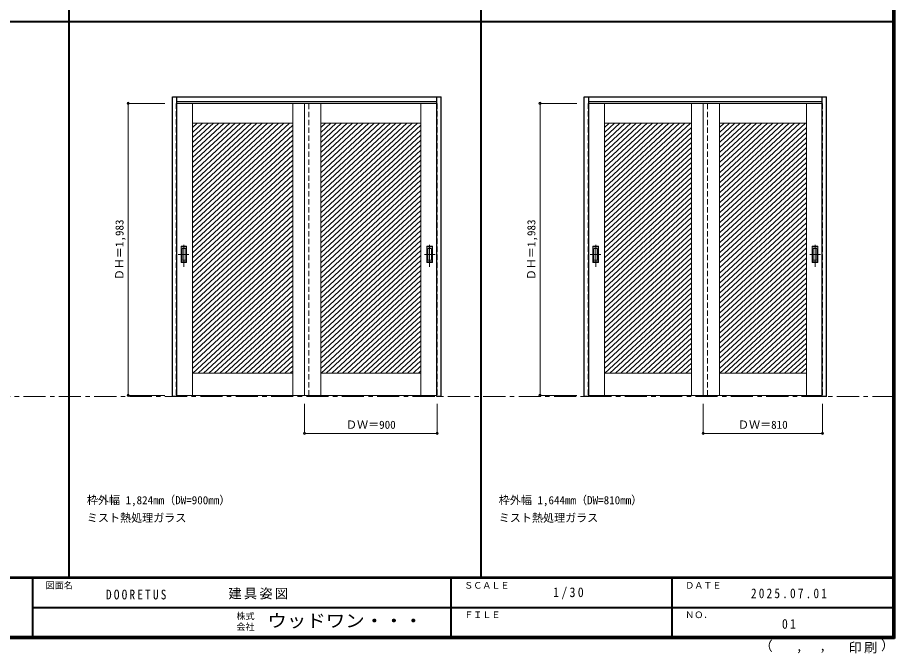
# Model space of a CAD drawing. Units: millimetres, scale not verified. Extents: x -6000 to 5700, y -4307 to 4260.
# Drawn here: x -250 to 5700, y -4307 to 12 of the extents above; entities that cross this region are included whole.
import ezdxf
from ezdxf.enums import TextEntityAlignment as Align

# ---------------------------------------------------------------- set-up
doc = ezdxf.new("R2010")
doc.units = ezdxf.units.MM
doc.header["$LTSCALE"] = 30
doc.header["$PDMODE"] = 32
doc.header["$PDSIZE"] = 15
doc.linetypes.add('CHAIN1', pattern=[8, 5, -1, 1, -1])
doc.linetypes.add('DASHED1', pattern=[1.8, 1.2, -0.6])
for name, color, linetype, lineweight in [('0-2_扉', 7, 'Continuous', 18), ('0-4_枠', 3, 'Continuous', 25), ('0-6_引手', 7, 'Continuous', 18), ('0-B_寸法', 4, 'Continuous', 9), ('0-C_ハッチ', 4, 'Continuous', 9), ('F-1_枠', 6, 'Continuous', 40)]:
    doc.layers.add(name, color=color, linetype=linetype, lineweight=lineweight)
doc.layers.add('0-A_文字', color=7, linetype='Continuous')
doc.layers.add('F-A_文字', color=7, linetype='Continuous')
doc.styles.add('ＭＳ ゴシック', font='')
doc.styles.get('ＭＳ ゴシック').set_extended_font_data('MS Gothic')

msp = doc.modelspace()

# ---------------------------------------------------------------- linework, layer by layer
at = {"layer": '0-2_扉', "color": 4, "linetype": 'DASHED1', "lineweight": 9}
for p, q in [((827, -571), (827, -2554)), ((830, -571), (827, -571)), ((1727, -2554), (1727, -571)), ((2594, -571), (2597, -571)), ((2597, -571), (2597, -2554)), ((3622, -571), (3622, -2554)), ((3625, -571), (3622, -571)), ((4432, -2554), (4432, -571)), ((5209, -571), (5212, -571)), ((827, -2554), (830, -2554)), ((2597, -2554), (2594, -2554)), ((3622, -2554), (3625, -2554))]:
    msp.add_line(p, q, dxfattribs=at)
at = {"layer": '0-2_扉'}
for p, q in [((1727, -571), (830, -571)), ((937, -571), (937, -2554)), ((1617, -571), (1617, -2554)), ((1697, -571), (1697, -2554)), ((1697, -571), (2594, -571)), ((1807, -571), (1807, -2554)), ((2487, -571), (2487, -2554)), ((4432, -571), (3625, -571)), ((3732, -571), (3732, -2554)), ((4322, -571), (4322, -2554)), ((4402, -571), (4402, -2554)), ((4402, -571), (5209, -571)), ((4512, -571), (4512, -2554)), ((5102, -571), (5102, -2554)), ((937, -706), (1617, -706)), ((1807, -706), (2487, -706)), ((3732, -706), (4322, -706)), ((4512, -706), (5102, -706)), ((937, -2404), (1617, -2404)), ((1807, -2404), (2487, -2404)), ((3732, -2404), (4322, -2404)), ((4512, -2404), (5102, -2404)), ((1727, -2554), (830, -2554)), ((1697, -2554), (2594, -2554)), ((4432, -2554), (3625, -2554)), ((4402, -2554), (5209, -2554))]:
    msp.add_line(p, q, dxfattribs=at)
at = {"layer": '0-2_扉', "color": 4, "linetype": 'DASHED1', "lineweight": 9}
msp.add_lwpolyline([(5212, -571), (5212, -2554), (5209, -2554)], dxfattribs=at)
at = {"layer": '0-4_枠'}
for p, q in [((800, -2562.5), (800, -527.5)), ((800, -527.5), (2624, -527.5)), ((830, -2562.5), (830, -527.5)), ((2594, -2553.46), (2594, -527.5)), ((2624, -2562.5), (2624, -527.5)), ((3595, -2562.5), (3595, -527.5)), ((3595, -527.5), (5239, -527.5)), ((3625, -2562.5), (3625, -527.5)), ((5209, -2553.46), (5209, -527.5)), ((5239, -2562.5), (5239, -527.5)), ((830, -557.5), (2594, -557.5)), ((3625, -557.5), (5209, -557.5)), ((2594, -2553.8), (2594, -2553.46)), ((5209, -2553.8), (5209, -2553.46)), ((830, -2562.5), (800, -2562.5)), ((3625, -2562.5), (3595, -2562.5))]:
    msp.add_line(p, q, dxfattribs=at)
for points in [[(2624, -2562.5), (2594, -2562.5), (2594, -2553.8)], [(5239, -2562.5), (5209, -2562.5), (5209, -2553.8)]]:
    msp.add_lwpolyline(points, dxfattribs=at)
at = {"layer": '0-6_引手'}
for p, q in [((859, -1541.5), (897, -1541.5)), ((859, -1651.5), (859, -1541.5)), ((897, -1651.5), (897, -1541.5)), ((2565, -1541.5), (2527, -1541.5)), ((2527, -1651.5), (2527, -1541.5)), ((2565, -1651.5), (2565, -1541.5)), ((3654, -1541.5), (3692, -1541.5)), ((3654, -1651.5), (3654, -1541.5)), ((3692, -1651.5), (3692, -1541.5)), ((5180, -1541.5), (5142, -1541.5)), ((5142, -1651.5), (5142, -1541.5)), ((5180, -1651.5), (5180, -1541.5)), ((865.5, -1557.5), (890.5, -1557.5)), ((865.5, -1635.5), (865.5, -1557.5)), ((890.5, -1635.5), (890.5, -1557.5)), ((2558.5, -1557.5), (2533.5, -1557.5)), ((2533.5, -1635.5), (2533.5, -1557.5)), ((2558.5, -1635.5), (2558.5, -1557.5)), ((3660.5, -1557.5), (3685.5, -1557.5)), ((3660.5, -1635.5), (3660.5, -1557.5)), ((3685.5, -1635.5), (3685.5, -1557.5)), ((5173.5, -1557.5), (5148.5, -1557.5)), ((5148.5, -1635.5), (5148.5, -1557.5)), ((5173.5, -1635.5), (5173.5, -1557.5)), ((859, -1651.5), (897, -1651.5)), ((865.5, -1635.5), (890.5, -1635.5)), ((2565, -1651.5), (2527, -1651.5)), ((2558.5, -1635.5), (2533.5, -1635.5)), ((3654, -1651.5), (3692, -1651.5)), ((3660.5, -1635.5), (3685.5, -1635.5)), ((5180, -1651.5), (5142, -1651.5)), ((5173.5, -1635.5), (5148.5, -1635.5))]:
    msp.add_line(p, q, dxfattribs=at)
at = {"layer": '0-6_引手', "linetype": 'CHAIN1'}
for p, q in [((878, -1681.73), (878, -1510.88)), ((2546, -1681.73), (2546, -1510.88)), ((3673, -1681.73), (3673, -1510.88)), ((5161, -1681.73), (5161, -1510.88)), ((839.93, -1596.5), (912.44, -1596.5)), ((2584.07, -1596.5), (2511.56, -1596.5)), ((3634.93, -1596.5), (3707.43, -1596.5)), ((5199.07, -1596.5), (5126.56, -1596.5))]:
    msp.add_line(p, q, dxfattribs=at)
at = {"layer": '0-6_引手', "linetype": 'DASHED1'}
for p, q in [((894, -1647.5), (894, -1545.5)), ((2530, -1647.5), (2530, -1545.5)), ((3689, -1647.5), (3689, -1545.5)), ((5145, -1647.5), (5145, -1545.5)), ((862, -1647.5), (894, -1647.5)), ((2562, -1647.5), (2530, -1647.5)), ((3657, -1647.5), (3689, -1647.5)), ((5177, -1647.5), (5145, -1647.5))]:
    msp.add_line(p, q, dxfattribs=at)
for points in [[(862, -1647.5), (862, -1545.5), (894, -1545.5)], [(2562, -1647.5), (2562, -1545.5), (2530, -1545.5)], [(3657, -1647.5), (3657, -1545.5), (3689, -1545.5)], [(5177, -1647.5), (5177, -1545.5), (5145, -1545.5)]]:
    msp.add_lwpolyline(points, dxfattribs=at)
at = {"layer": '0-B_寸法'}
for p, q in [((500, -571), (750, -571)), ((500, -571), (500, -2554)), ((3295, -571), (3545, -571)), ((3295, -571), (3295, -2554)), ((500, -2554), (750, -2554)), ((3295, -2554), (3545, -2554)), ((1697, -2812.5), (1697, -2612.5)), ((2597, -2812.5), (2597, -2612.5)), ((4402, -2812.5), (4402, -2612.5)), ((5212, -2812.5), (5212, -2612.5)), ((1697, -2812.5), (2597, -2812.5)), ((4402, -2812.5), (5212, -2812.5))]:
    msp.add_line(p, q, dxfattribs=at)
at = {"layer": '0-B_寸法', "color": 7}
for p in [(500, -571), (3295, -571), (500, -2554), (3295, -2554), (1697, -2812.5), (2597, -2812.5), (4402, -2812.5), (5212, -2812.5)]:
    msp.add_point(p, dxfattribs=at)
at = {"layer": '0-C_ハッチ'}
for p, q in [((1005.14, -706), (937, -769.1)), ((1041.94, -706), (937, -803.17)), ((1078.74, -706), (937, -837.24)), ((1115.53, -706), (937, -871.31)), ((968.35, -706), (937, -735.03)), ((1152.33, -706), (937, -905.38)), ((1189.13, -706), (937, -939.45)), ((1225.92, -706), (937, -973.52)), ((1262.72, -706), (937, -1007.59)), ((1299.52, -706), (937, -1041.66)), ((1336.31, -706), (937, -1075.74)), ((1373.11, -706), (937, -1109.81)), ((1409.91, -706), (937, -1143.88)), ((1446.7, -706), (937, -1177.95)), ((1483.5, -706), (937, -1212.02)), ((1520.3, -706), (937, -1246.09)), ((1593.89, -706), (937, -1314.23)), ((1557.09, -706), (937, -1280.16)), ((1875.14, -706), (1807, -769.1)), ((1911.94, -706), (1807, -803.17)), ((1948.74, -706), (1807, -837.24)), ((1985.53, -706), (1807, -871.31)), ((1838.35, -706), (1807, -735.03)), ((2022.33, -706), (1807, -905.38)), ((2059.13, -706), (1807, -939.45)), ((2095.92, -706), (1807, -973.52)), ((2132.72, -706), (1807, -1007.59)), ((2169.52, -706), (1807, -1041.66)), ((2206.31, -706), (1807, -1075.74)), ((2243.11, -706), (1807, -1109.81)), ((2279.91, -706), (1807, -1143.88)), ((2316.7, -706), (1807, -1177.95)), ((2353.5, -706), (1807, -1212.02)), ((2390.3, -706), (1807, -1246.09)), ((2463.89, -706), (1807, -1314.23)), ((2427.09, -706), (1807, -1280.16)), ((3800.14, -706), (3732, -769.1)), ((3836.94, -706), (3732, -803.17)), ((3873.74, -706), (3732, -837.24)), ((3910.53, -706), (3732, -871.31)), ((3763.35, -706), (3732, -735.03)), ((3947.33, -706), (3732, -905.38)), ((3984.13, -706), (3732, -939.45)), ((4020.92, -706), (3732, -973.52)), ((4057.72, -706), (3732, -1007.59)), ((4094.52, -706), (3732, -1041.66)), ((4131.31, -706), (3732, -1075.74)), ((4168.11, -706), (3732, -1109.81)), ((4204.91, -706), (3732, -1143.88)), ((4241.7, -706), (3732, -1177.95)), ((4278.5, -706), (3732, -1212.02)), ((4315.3, -706), (3732, -1246.09)), ((4580.14, -706), (4512, -769.1)), ((4616.94, -706), (4512, -803.17)), ((4653.74, -706), (4512, -837.24)), ((4690.53, -706), (4512, -871.31)), ((4543.35, -706), (4512, -735.03)), ((4727.33, -706), (4512, -905.38)), ((4764.13, -706), (4512, -939.45)), ((4800.92, -706), (4512, -973.52)), ((4837.72, -706), (4512, -1007.59)), ((4874.52, -706), (4512, -1041.66)), ((4911.31, -706), (4512, -1075.74)), ((4948.11, -706), (4512, -1109.81)), ((4984.91, -706), (4512, -1143.88)), ((5021.7, -706), (4512, -1177.95)), ((5058.5, -706), (4512, -1212.02)), ((5095.3, -706), (4512, -1246.09)), ((1617, -718.67), (937, -1348.3)), ((1617, -752.75), (937, -1382.38)), ((2487, -718.67), (1807, -1348.3)), ((2487, -752.75), (1807, -1382.38)), ((4322, -733.87), (3732, -1280.16)), ((4322, -767.94), (3732, -1314.23)), ((5102, -733.87), (4512, -1280.16)), ((5102, -767.94), (4512, -1314.23)), ((1617, -786.82), (937, -1416.45)), ((1617, -820.89), (937, -1450.52)), ((2487, -786.82), (1807, -1416.45)), ((2487, -820.89), (1807, -1450.52)), ((4322, -802.01), (3732, -1348.3)), ((5102, -802.01), (4512, -1348.3)), ((1617, -854.96), (937, -1484.59)), ((1617, -889.03), (937, -1518.66)), ((2487, -854.96), (1807, -1484.59)), ((2487, -889.03), (1807, -1518.66)), ((4322, -836.08), (3732, -1382.38)), ((4322, -870.15), (3732, -1416.45)), ((5102, -836.08), (4512, -1382.38)), ((5102, -870.15), (4512, -1416.45)), ((1617, -923.1), (937, -1552.73)), ((2487, -923.1), (1807, -1552.73)), ((4322, -904.22), (3732, -1450.52)), ((4322, -938.29), (3732, -1484.59)), ((5102, -904.22), (4512, -1450.52)), ((5102, -938.29), (4512, -1484.59)), ((1617, -957.17), (937, -1586.8)), ((1617, -991.24), (937, -1620.87)), ((2487, -957.17), (1807, -1586.8)), ((2487, -991.24), (1807, -1620.87)), ((4322, -972.36), (3732, -1518.66)), ((4322, -1006.43), (3732, -1552.73)), ((5102, -972.36), (4512, -1518.66)), ((5102, -1006.43), (4512, -1552.73)), ((1617, -1025.31), (937, -1654.94)), ((1617, -1059.39), (937, -1689.01)), ((2487, -1025.31), (1807, -1654.94)), ((2487, -1059.39), (1807, -1689.01)), ((4322, -1040.51), (3732, -1586.8)), ((5102, -1040.51), (4512, -1586.8)), ((1617, -1093.46), (937, -1723.09)), ((1617, -1127.53), (937, -1757.16)), ((2487, -1093.46), (1807, -1723.09)), ((2487, -1127.53), (1807, -1757.16)), ((4322, -1074.58), (3732, -1620.87)), ((4322, -1108.65), (3732, -1654.94)), ((5102, -1074.58), (4512, -1620.87)), ((5102, -1108.65), (4512, -1654.94)), ((1617, -1161.6), (937, -1791.23)), ((2487, -1161.6), (1807, -1791.23)), ((4322, -1142.72), (3732, -1689.01)), ((4322, -1176.79), (3732, -1723.09)), ((5102, -1142.72), (4512, -1689.01)), ((5102, -1176.79), (4512, -1723.09)), ((1617, -1195.67), (937, -1825.3)), ((1617, -1229.74), (937, -1859.37)), ((2487, -1195.67), (1807, -1825.3)), ((2487, -1229.74), (1807, -1859.37)), ((4322, -1210.86), (3732, -1757.16)), ((4322, -1244.93), (3732, -1791.23)), ((5102, -1210.86), (4512, -1757.16)), ((5102, -1244.93), (4512, -1791.23)), ((1617, -1263.81), (937, -1893.44)), ((1617, -1297.88), (937, -1927.51)), ((2487, -1263.81), (1807, -1893.44)), ((2487, -1297.88), (1807, -1927.51)), ((4322, -1279), (3732, -1825.3)), ((5102, -1279), (4512, -1825.3)), ((1617, -1331.95), (937, -1961.58)), ((1617, -1366.02), (937, -1995.65)), ((2487, -1331.95), (1807, -1961.58)), ((2487, -1366.02), (1807, -1995.65)), ((4322, -1313.07), (3732, -1859.37)), ((4322, -1347.14), (3732, -1893.44)), ((5102, -1313.07), (4512, -1859.37)), ((5102, -1347.14), (4512, -1893.44)), ((1617, -1400.1), (937, -2029.73)), ((2487, -1400.1), (1807, -2029.73)), ((4322, -1381.22), (3732, -1927.51)), ((4322, -1415.29), (3732, -1961.58)), ((5102, -1381.22), (4512, -1927.51)), ((5102, -1415.29), (4512, -1961.58)), ((1617, -1434.17), (937, -2063.8)), ((1617, -1468.24), (937, -2097.87)), ((2487, -1434.17), (1807, -2063.8)), ((2487, -1468.24), (1807, -2097.87)), ((4322, -1449.36), (3732, -1995.65)), ((4322, -1483.43), (3732, -2029.73)), ((5102, -1449.36), (4512, -1995.65)), ((5102, -1483.43), (4512, -2029.73)), ((1617, -1502.31), (937, -2131.94)), ((1617, -1536.38), (937, -2166.01)), ((2487, -1502.31), (1807, -2131.94)), ((2487, -1536.38), (1807, -2166.01)), ((4322, -1517.5), (3732, -2063.8)), ((5102, -1517.5), (4512, -2063.8)), ((1617, -1570.45), (937, -2200.08)), ((1617, -1604.52), (937, -2234.15)), ((2487, -1570.45), (1807, -2200.08)), ((2487, -1604.52), (1807, -2234.15)), ((4322, -1551.57), (3732, -2097.87)), ((4322, -1585.64), (3732, -2131.94)), ((5102, -1551.57), (4512, -2097.87)), ((5102, -1585.64), (4512, -2131.94)), ((1617, -1638.59), (937, -2268.22)), ((2487, -1638.59), (1807, -2268.22)), ((4322, -1619.71), (3732, -2166.01)), ((4322, -1653.78), (3732, -2200.08)), ((5102, -1619.71), (4512, -2166.01)), ((5102, -1653.78), (4512, -2200.08)), ((1617, -1672.66), (937, -2302.29)), ((1617, -1706.74), (937, -2336.36)), ((2487, -1672.66), (1807, -2302.29)), ((2487, -1706.74), (1807, -2336.36)), ((4322, -1687.86), (3732, -2234.15)), ((4322, -1721.93), (3732, -2268.22)), ((5102, -1687.86), (4512, -2234.15)), ((5102, -1721.93), (4512, -2268.22)), ((1617, -1740.81), (937, -2370.44)), ((1617, -1774.88), (937, -2404.51)), ((2487, -1740.81), (1807, -2370.44)), ((2487, -1774.88), (1807, -2404.51)), ((4322, -1756), (3732, -2302.29)), ((5102, -1756), (4512, -2302.29)), ((1617, -1808.95), (974.34, -2404)), ((1617, -1843.02), (1011.14, -2404)), ((2487, -1808.95), (1844.34, -2404)), ((2487, -1843.02), (1881.14, -2404)), ((4322, -1790.07), (3732, -2336.36)), ((4322, -1824.14), (3732, -2370.44)), ((5102, -1790.07), (4512, -2336.36)), ((5102, -1824.14), (4512, -2370.44)), ((1617, -1877.09), (1047.94, -2404)), ((2487, -1877.09), (1917.94, -2404)), ((4322, -1858.21), (3732, -2404.51)), ((4322, -1892.28), (3769.34, -2404)), ((5102, -1858.21), (4512, -2404.51)), ((5102, -1892.28), (4549.34, -2404)), ((1617, -1911.16), (1084.73, -2404)), ((1617, -1945.23), (1121.53, -2404)), ((2487, -1911.16), (1954.73, -2404)), ((2487, -1945.23), (1991.53, -2404)), ((4322, -1926.35), (3806.14, -2404)), ((4322, -1960.42), (3842.94, -2404)), ((5102, -1926.35), (4586.14, -2404)), ((5102, -1960.42), (4622.94, -2404)), ((1617, -1979.3), (1158.33, -2404)), ((1617, -2013.37), (1195.12, -2404)), ((2487, -1979.3), (2028.33, -2404)), ((2487, -2013.37), (2065.12, -2404)), ((4322, -1994.49), (3879.73, -2404)), ((5102, -1994.49), (4659.73, -2404)), ((1617, -2047.45), (1231.92, -2404)), ((1617, -2081.52), (1268.72, -2404)), ((2487, -2047.45), (2101.92, -2404)), ((2487, -2081.52), (2138.72, -2404)), ((4322, -2028.57), (3916.53, -2404)), ((4322, -2062.64), (3953.33, -2404)), ((5102, -2028.57), (4696.53, -2404)), ((5102, -2062.64), (4733.33, -2404)), ((1617, -2115.59), (1305.51, -2404)), ((2487, -2115.59), (2175.51, -2404)), ((4322, -2096.71), (3990.12, -2404)), ((4322, -2130.78), (4026.92, -2404)), ((5102, -2096.71), (4770.12, -2404)), ((5102, -2130.78), (4806.92, -2404)), ((1617, -2149.66), (1342.31, -2404)), ((1617, -2183.73), (1379.11, -2404)), ((2487, -2149.66), (2212.31, -2404)), ((2487, -2183.73), (2249.11, -2404)), ((4322, -2164.85), (4063.72, -2404)), ((4322, -2198.92), (4100.51, -2404)), ((5102, -2164.85), (4843.72, -2404)), ((5102, -2198.92), (4880.51, -2404)), ((1617, -2217.8), (1415.9, -2404)), ((1617, -2251.87), (1452.7, -2404)), ((2487, -2217.8), (2285.9, -2404)), ((2487, -2251.87), (2322.7, -2404)), ((4322, -2232.99), (4137.31, -2404)), ((5102, -2232.99), (4917.31, -2404)), ((1617, -2285.94), (1489.5, -2404)), ((1617, -2320.01), (1526.29, -2404)), ((2487, -2285.94), (2359.5, -2404)), ((2487, -2320.01), (2396.29, -2404)), ((4322, -2267.06), (4174.11, -2404)), ((4322, -2301.13), (4210.9, -2404)), ((5102, -2267.06), (4954.11, -2404)), ((5102, -2301.13), (4990.9, -2404)), ((1617, -2354.09), (1563.09, -2404)), ((2487, -2354.09), (2433.09, -2404)), ((4322, -2335.21), (4247.7, -2404)), ((4322, -2369.28), (4284.5, -2404)), ((5102, -2335.21), (5027.7, -2404)), ((5102, -2369.28), (5064.5, -2404)), ((1617, -2388.16), (1599.89, -2404)), ((2487, -2388.16), (2469.89, -2404))]:
    msp.add_line(p, q, dxfattribs=at)
at = {"layer": '0-C_ハッチ', "color": 7, "linetype": 'CHAIN1', "lineweight": 18}
msp.add_line((-5490, -2562.5), (5690, -2562.5), dxfattribs=at)
at = {"layer": 'F-1_枠'}
for p, q in [((100, -3790), (100, 4175)), ((2895, -3790), (2895, 4175)), ((5690, 4175), (5690, -4205)), ((5695, 4175), (5695, -4205)), ((5700, 4175), (5700, -4205)), ((-6000, -15.5), (5700, -15.5)), ((5700, -3790), (-6000, -3790)), ((5700, -3795), (-6000, -3795)), ((-150, -3795), (-150, -4195)), ((2690, -3795), (2690, -4195)), ((4190, -3795), (4190, -4195)), ((-150, -3995), (5690, -3995.01)), ((5700, -4195), (-6000, -4195)), ((5700, -4200), (-6000, -4200)), ((5700, -4205), (-6000, -4205))]:
    msp.add_line(p, q, dxfattribs=at)

# ---------------------------------------------------------------- texts
at = {"layer": '0-A_文字', "style": 'ＭＳ ゴシック'}
for s, p in [('枠外幅 1,824mm（DW=900mm）', (220, -3310)), ('枠外幅 1,644mm（DW=810mm）', (3015, -3310)), ('ミスト熱処理ガラス', (220, -3430)), ('ミスト熱処理ガラス', (3015, -3430))]:
    msp.add_text(s, height=54.99, dxfattribs=at).set_placement(p, align=Align.BOTTOM_LEFT)
at = {"layer": '0-B_寸法', "color": 7, "style": 'ＭＳ ゴシック'}
for p in [(485, -1771.75), (3280, -1771.75)]:
    msp.add_text('ＤＨ＝1,983', height=54.99, rotation=90, dxfattribs=at).set_placement(p, align=Align.BOTTOM_LEFT)
for s, p in [('ＤＷ＝900', (1978.25, -2797.5)), ('ＤＷ＝810', (4638.25, -2797.5))]:
    msp.add_text(s, height=54.99, dxfattribs=at).set_placement(p, align=Align.BOTTOM_LEFT)
at = {"layer": 'F-A_文字', "style": 'ＭＳ ゴシック'}
for s, height, p in [('図面名', 43.99, (-60, -3880)), ('ＳＣＡＬＥ', 43.99, (2780, -3880)), ('ＤＡＴＥ', 43.99, (4280, -3880)), ('株式', 43.99, (1235, -4089)), ('ＦＩＬＥ', 43.99, (2780, -4080)), ('ＮＯ．', 43.99, (4280, -4080)), ('会社', 43.99, (1235, -4161)), ('（', 65.98, (4784.03, -4308.31)), ('）', 65.98, (5608.4, -4304.13)), (',', 65.98, (5031.28, -4308.31)), (',', 65.98, (5190.2, -4305.53))]:
    msp.add_text(s, height=height, dxfattribs=at).set_placement(p, align=Align.BOTTOM_LEFT)
at = {"layer": 'F-A_文字', "style": 'ＭＳ ゴシック', "width": 1.1}
msp.add_text('ウッドワン・・・', height=87.98, dxfattribs=at).set_placement((1445, -4155), align=Align.BOTTOM_LEFT)
at = {"layer": 'F-A_文字', "char_height": 65.98, "attachment_point": 7, "style": 'ＭＳ ゴシック'}
for s, insert in [('\\T1.17;建具姿図', (1180.42, -3940)), ('\\T1.38;\\W0.9;1/30', (3383.75, -3940)), ('\\T1.39;\\W0.85;2025.07.01', (4726.25, -3932.5)), ('\\T1.39;\\W0.85;DOORETUS', (350, -3940.79)), ('\\T1.36;\\W0.9;01', (4936.25, -4140)), ('\\T1.17;印刷', (5388.15, -4306.92))]:
    msp.add_mtext(s, dxfattribs=dict(at, insert=insert))

doc.saveas('drawing.dxf')
